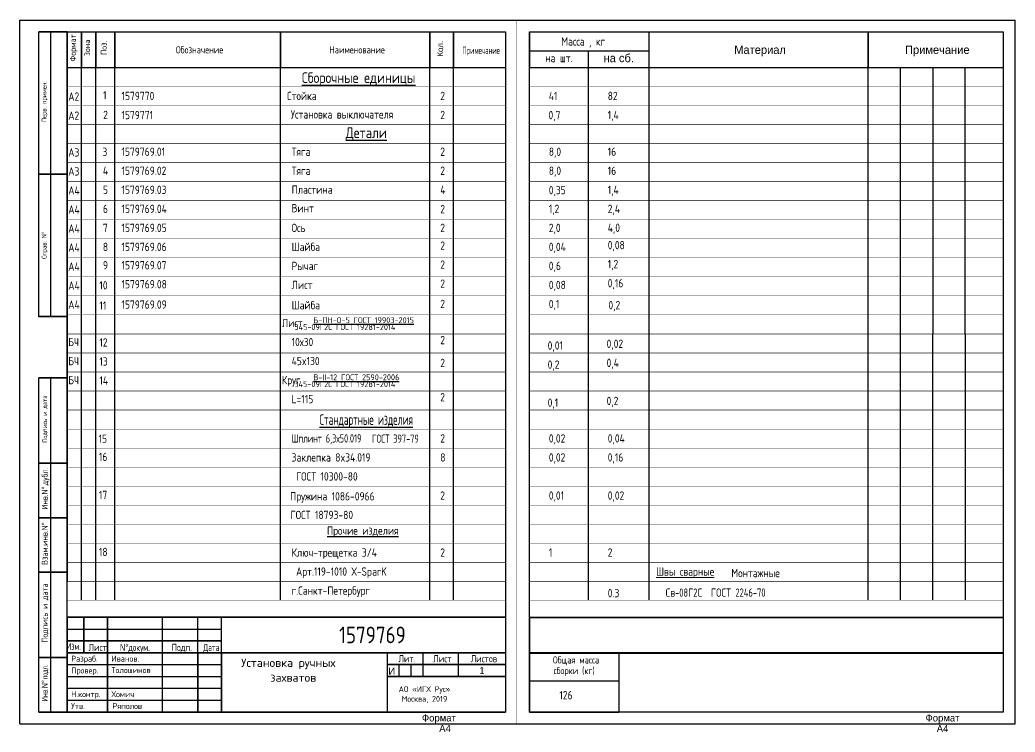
# Model space of a CAD drawing. Header units: millimetres. Extents: x 467 to 39028, y -12467 to 24298.
# Drawn here: x 12388.32 to 12404.85, y -3425.23 to -3413.4 of the extents above; entities that cross this region are included whole.
import ezdxf

# ---------------------------------------------------------------- set-up
doc = ezdxf.new("R2010")
doc.units = ezdxf.units.MM
doc.layers.add('5-Размер', color=114, linetype='Continuous', lineweight=18)
doc.layers.add('Text', color=3, linetype='Continuous')
doc.layers.add('Text @ 1', color=3, linetype='Continuous')
doc.styles.add('Style1', font='romans.shx', dxfattribs={"width": 0.8})
doc.styles.add('TEXTSTYLE_11', font='')
doc.styles.add('TEXTSTYLE_2', font='')
doc.styles.add('TEXTSTYLE_3', font='gdt_____.ttf', dxfattribs={"width": 0.75})
doc.styles.add('TEXTSTYLE_5', font='')
doc.styles.get('TEXTSTYLE_11').set_extended_font_data('GostAproe')
doc.styles.get('TEXTSTYLE_2').set_extended_font_data('symbol_asme')
doc.styles.get('TEXTSTYLE_5').set_extended_font_data('GostAproe')

msp = doc.modelspace()

# ---------------------------------------------------------------- linework, layer by layer
at = {"layer": 'Text', "color": 7, "linetype": 'Continuous'}
for p, q in [((12388.318, -3425.096), (12388.318, -3413.403)), ((12388.318, -3413.403), (12404.854, -3413.403)), ((12404.854, -3425.096), (12404.854, -3413.403)), ((12388.633, -3418.324), (12388.633, -3413.599)), ((12388.633, -3413.599), (12389.106, -3413.599)), ((12388.633, -3418.33), (12388.633, -3413.599)), ((12389.106, -3413.599), (12388.633, -3413.599)), ((12388.83, -3418.324), (12388.83, -3413.599)), ((12388.83, -3418.33), (12388.83, -3413.599)), ((12389.106, -3418.324), (12389.106, -3413.599)), ((12389.106, -3424.899), (12389.106, -3413.599)), ((12389.106, -3413.599), (12396.389, -3413.599)), ((12389.106, -3413.599), (12389.106, -3414.19)), ((12389.342, -3423.042), (12389.342, -3413.599)), ((12389.342, -3413.599), (12389.342, -3414.19)), ((12389.578, -3423.042), (12389.578, -3413.599)), ((12389.578, -3413.599), (12389.578, -3414.19)), ((12389.893, -3423.042), (12389.893, -3413.599)), ((12389.893, -3413.599), (12389.893, -3414.19)), ((12392.649, -3423.042), (12392.649, -3413.599)), ((12392.649, -3413.599), (12392.649, -3414.19)), ((12395.129, -3423.042), (12395.129, -3413.599)), ((12395.129, -3413.599), (12395.129, -3414.19)), ((12395.523, -3423.042), (12395.523, -3413.599)), ((12395.523, -3413.599), (12395.523, -3414.19)), ((12396.389, -3413.599), (12396.389, -3424.899)), ((12396.389, -3413.599), (12396.389, -3414.19)), ((12396.783, -3424.899), (12396.783, -3413.599)), ((12396.783, -3413.599), (12404.657, -3413.599)), ((12396.783, -3413.599), (12396.783, -3414.19)), ((12398.769, -3413.599), (12398.769, -3414.19)), ((12398.77, -3413.599), (12398.77, -3423.042)), ((12402.412, -3423.042), (12402.412, -3413.6)), ((12402.413, -3413.599), (12402.413, -3414.19)), ((12404.657, -3413.599), (12404.657, -3424.899)), ((12404.657, -3413.599), (12404.657, -3414.19)), ((12397.767, -3423.042), (12397.768, -3413.91)), ((12389.106, -3414.19), (12389.106, -3422.727)), ((12389.106, -3414.19), (12396.389, -3414.19)), ((12396.783, -3414.19), (12404.657, -3414.19)), ((12402.951, -3423.042), (12402.95, -3414.189)), ((12403.489, -3423.042), (12403.493, -3414.188)), ((12404.028, -3423.042), (12404.025, -3414.187)), ((12404.657, -3414.19), (12404.657, -3422.727)), ((12389.105, -3415.962), (12388.632, -3415.962)), ((12388.633, -3415.962), (12389.106, -3415.962)), ((12388.633, -3418.324), (12389.106, -3418.324)), ((12389.106, -3418.33), (12388.633, -3418.33)), ((12388.633, -3424.899), (12388.633, -3419.347)), ((12388.633, -3419.347), (12389.106, -3419.347)), ((12388.633, -3424.899), (12388.633, -3419.347)), ((12389.106, -3419.347), (12388.633, -3419.347)), ((12388.83, -3424.899), (12388.83, -3419.347)), ((12388.83, -3424.899), (12388.83, -3419.347)), ((12389.106, -3424.899), (12389.106, -3419.347)), ((12388.633, -3420.765), (12389.106, -3420.765)), ((12389.106, -3420.765), (12388.633, -3420.765)), ((12388.633, -3421.67), (12389.106, -3421.67)), ((12389.106, -3421.67), (12388.633, -3421.67)), ((12388.633, -3422.576), (12389.106, -3422.576)), ((12389.106, -3422.576), (12388.633, -3422.576)), ((12389.106, -3423.324), (12396.389, -3423.324)), ((12389.106, -3423.324), (12389.106, -3424.899)), ((12396.389, -3423.324), (12389.106, -3423.324)), ((12389.381, -3423.324), (12389.381, -3423.914)), ((12389.381, -3423.914), (12389.381, -3423.324)), ((12389.775, -3423.324), (12389.775, -3424.899)), ((12389.775, -3424.899), (12389.775, -3423.324)), ((12390.68, -3423.324), (12390.68, -3424.899)), ((12390.68, -3423.324), (12390.68, -3424.899)), ((12391.271, -3423.324), (12391.271, -3424.899)), ((12391.271, -3423.324), (12391.271, -3424.899)), ((12391.665, -3423.324), (12391.665, -3424.899)), ((12391.665, -3423.324), (12391.665, -3424.899)), ((12396.389, -3423.324), (12396.389, -3424.899)), ((12396.783, -3423.328), (12404.657, -3423.328)), ((12396.783, -3423.328), (12396.783, -3423.919)), ((12404.657, -3423.324), (12396.786, -3423.328)), ((12404.657, -3423.328), (12404.657, -3423.919)), ((12389.106, -3423.521), (12391.665, -3423.521)), ((12389.106, -3423.718), (12391.665, -3423.718)), ((12391.659, -3423.718), (12389.106, -3423.718)), ((12389.106, -3423.914), (12396.389, -3423.914)), ((12396.389, -3423.914), (12389.106, -3423.914)), ((12390.682, -3423.913), (12391.667, -3423.913)), ((12390.682, -3423.913), (12390.682, -3424.897)), ((12391.273, -3423.913), (12391.273, -3424.897)), ((12391.667, -3423.913), (12391.667, -3424.897)), ((12394.421, -3423.914), (12394.421, -3424.899)), ((12394.421, -3423.914), (12394.421, -3424.899)), ((12395.011, -3423.914), (12395.011, -3424.308)), ((12395.011, -3423.914), (12395.011, -3424.308)), ((12395.602, -3423.914), (12395.602, -3424.308)), ((12395.602, -3423.914), (12395.602, -3424.308)), ((12404.657, -3423.914), (12396.779, -3423.912)), ((12396.783, -3423.919), (12404.657, -3423.919)), ((12396.786, -3423.915), (12398.268, -3423.915)), ((12396.786, -3423.915), (12396.786, -3424.899)), ((12398.268, -3423.915), (12398.268, -3424.899)), ((12388.633, -3423.993), (12389.106, -3423.993)), ((12389.106, -3423.993), (12388.633, -3423.993)), ((12389.106, -3424.111), (12391.665, -3424.111)), ((12396.389, -3424.111), (12394.417, -3424.111)), ((12394.421, -3424.111), (12396.389, -3424.111)), ((12394.617, -3424.111), (12394.617, -3424.308)), ((12394.617, -3424.111), (12394.617, -3424.308)), ((12394.814, -3424.111), (12394.814, -3424.308)), ((12394.814, -3424.111), (12394.814, -3424.308)), ((12389.106, -3424.308), (12391.665, -3424.308)), ((12396.389, -3424.308), (12394.417, -3424.308)), ((12394.421, -3424.308), (12396.389, -3424.308)), ((12396.786, -3424.379), (12398.268, -3424.379)), ((12389.106, -3424.505), (12391.665, -3424.505)), ((12389.106, -3424.702), (12391.665, -3424.702)), ((12388.633, -3424.899), (12389.106, -3424.899)), ((12396.389, -3424.899), (12388.633, -3424.899)), ((12389.106, -3424.899), (12396.389, -3424.899)), ((12396.786, -3424.899), (12398.268, -3424.899)), ((12404.657, -3424.899), (12396.79, -3424.903)), ((12404.657, -3424.899), (12397.373, -3424.899)), ((12388.318, -3425.096), (12404.854, -3425.096))]:
    msp.add_line(p, q, dxfattribs=at)
for points, const_width in [([(12396.574, -3413.403), (12396.574, -3425.096)], 0.00787), ([(12389.106, -3413.599), (12396.389, -3413.599)], 0.0197), ([(12404.657, -3413.599), (12396.783, -3413.599)], 0.0197), ([(12396.783, -3413.914), (12398.768, -3413.915)], 0.0197), ([(12389.106, -3414.19), (12396.389, -3414.19)], 0.0197), ([(12396.783, -3414.19), (12404.657, -3414.19)], 0.0197), ([(12389.106, -3414.506), (12396.389, -3414.506)], 0.00787), ([(12396.783, -3414.506), (12404.657, -3414.506)], 0.00787), ([(12389.106, -3414.822), (12396.389, -3414.822)], 0.00787), ([(12396.783, -3414.822), (12404.657, -3414.822)], 0.00787), ([(12389.106, -3415.139), (12396.389, -3415.139)], 0.00787), ([(12396.783, -3415.139), (12404.657, -3415.139)], 0.00787), ([(12389.106, -3415.455), (12396.389, -3415.455)], 0.00787), ([(12396.783, -3415.455), (12404.657, -3415.455)], 0.00787), ([(12389.106, -3415.771), (12396.389, -3415.771)], 0.00787), ([(12396.783, -3415.771), (12404.657, -3415.771)], 0.00787), ([(12389.106, -3416.087), (12396.389, -3416.087)], 0.00787), ([(12396.783, -3416.087), (12404.657, -3416.087)], 0.00787), ([(12389.106, -3416.403), (12396.389, -3416.403)], 0.00787), ([(12396.783, -3416.403), (12404.657, -3416.403)], 0.00787), ([(12389.106, -3416.72), (12396.389, -3416.72)], 0.00787), ([(12396.783, -3416.72), (12404.657, -3416.72)], 0.00787), ([(12389.106, -3417.036), (12396.389, -3417.036)], 0.00787), ([(12396.783, -3417.036), (12404.657, -3417.036)], 0.00787), ([(12389.106, -3417.352), (12396.389, -3417.352)], 0.00787), ([(12396.783, -3417.352), (12404.657, -3417.352)], 0.00787), ([(12389.106, -3417.668), (12396.389, -3417.668)], 0.00787), ([(12396.783, -3417.668), (12404.657, -3417.668)], 0.00787), ([(12389.106, -3417.984), (12396.389, -3417.984)], 0.00787), ([(12396.783, -3417.984), (12404.657, -3417.984)], 0.00787), ([(12389.106, -3418.301), (12396.389, -3418.301)], 0.00787), ([(12396.783, -3418.301), (12404.657, -3418.301)], 0.00787), ([(12389.106, -3418.617), (12396.389, -3418.617)], 0.00787), ([(12396.783, -3418.617), (12404.657, -3418.617)], 0.00787), ([(12389.106, -3418.933), (12396.389, -3418.933)], 0.00787), ([(12396.783, -3418.933), (12404.657, -3418.933)], 0.00787), ([(12389.106, -3419.249), (12396.389, -3419.249)], 0.00787), ([(12396.783, -3419.249), (12404.657, -3419.249)], 0.00787), ([(12389.106, -3419.565), (12396.389, -3419.565)], 0.00787), ([(12396.783, -3419.565), (12404.657, -3419.565)], 0.00787), ([(12389.106, -3419.881), (12396.389, -3419.881)], 0.00787), ([(12396.783, -3419.881), (12404.657, -3419.881)], 0.00787), ([(12389.106, -3420.198), (12396.389, -3420.198)], 0.00787), ([(12396.783, -3420.198), (12404.657, -3420.198)], 0.00787), ([(12389.106, -3420.514), (12396.389, -3420.514)], 0.00787), ([(12396.783, -3420.514), (12404.657, -3420.514)], 0.00787), ([(12389.106, -3420.83), (12396.389, -3420.83)], 0.00787), ([(12396.783, -3420.83), (12404.657, -3420.83)], 0.00787), ([(12389.106, -3421.146), (12396.389, -3421.146)], 0.00787), ([(12396.783, -3421.146), (12404.657, -3421.146)], 0.00787), ([(12389.106, -3421.462), (12396.389, -3421.462)], 0.00787), ([(12396.783, -3421.462), (12404.657, -3421.462)], 0.00787), ([(12389.106, -3421.779), (12396.389, -3421.779)], 0.00787), ([(12396.783, -3421.779), (12404.657, -3421.779)], 0.00787), ([(12389.106, -3422.095), (12396.389, -3422.095)], 0.00787), ([(12396.783, -3422.095), (12404.657, -3422.095)], 0.00787), ([(12389.106, -3422.411), (12396.389, -3422.411)], 0.00787), ([(12389.106, -3422.411), (12396.389, -3422.411)], 0.00787), ([(12396.783, -3422.411), (12404.657, -3422.411)], 0.00787), ([(12389.106, -3422.727), (12396.389, -3422.727)], 0.00787), ([(12396.783, -3422.727), (12404.657, -3422.727)], 0.00787), ([(12389.106, -3423.042), (12396.389, -3423.042)], 0.00787), ([(12396.783, -3423.042), (12404.657, -3423.042)], 0.00787)]:
    msp.add_lwpolyline(points, dxfattribs=dict(at, const_width=const_width))

# ---------------------------------------------------------------- texts
at = {"layer": '5-Размер', "color": 7, "linetype": 'Continuous', "char_height": 0.1378, "attachment_point": 1, "line_spacing_factor": 0.9, "style": 'Style1'}
for s, insert, width in [('{\\LШвы сварные}', (12398.888, -3422.496), 2.95076), ('Монтажные', (12400.139, -3422.521), 2.95076), ('0.3', (12398.085, -3422.855), 3.32848), ('Св{\\Fcs_gost2304|c238;-08}Г{\\Fcs_gost2304|c238;2}С  ГОСТ {\\Fcs_gost2304|c238;2246-70}', (12399.047, -3422.846), 2.95076)]:
    msp.add_mtext(s, dxfattribs=dict(at, insert=insert, width=width))
at = {"layer": 'Text', "color": 7, "linetype": 'Continuous', "style": 'Style1'}
for s, height, width, p in [('А2', 0.1378, 0.8, (12389.122, -3414.741)), ('1', 0.138, 0.8, (12389.7, -3414.72)), ('1579770', 0.1378, 0.8, (12390.006, -3414.731)), ('Стойка', 0.1378, 0.8, (12392.756, -3414.731)), ('2', 0.138, 0.8, (12395.303, -3414.731)), ('41', 0.1378, 0.8, (12397.106, -3414.731)), ('82', 0.1378, 0.8, (12398.085, -3414.731)), ('А2', 0.1378, 0.8, (12389.122, -3415.058)), ('2', 0.138, 0.8, (12389.701, -3415.047)), ('1579771', 0.1378, 0.8, (12390.006, -3415.049)), ('Установка выключателя', 0.1378, 0.8, (12392.82, -3415.038)), ('2', 0.138, 0.8, (12395.303, -3415.047)), ('0,7', 0.1378, 0.8, (12397.101, -3415.05)), ('1,4', 0.1378, 0.8, (12398.085, -3415.047)), ('А3', 0.1378, 0.8, (12389.122, -3415.669)), ('3', 0.138, 0.8, (12389.689, -3415.66)), ('1579769.01', 0.1378, 0.8, (12390.006, -3415.658)), ('Тяга', 0.1378, 0.8, (12392.833, -3415.658)), ('2', 0.138, 0.8, (12395.303, -3415.658)), ('8,0', 0.1378, 0.8, (12397.106, -3415.658)), ('16', 0.1378, 0.8, (12398.085, -3415.658)), ('А3', 0.1378, 0.8, (12389.122, -3415.985)), ('4', 0.138, 0.8, (12389.697, -3415.974)), ('1579769.02', 0.1378, 0.8, (12390.006, -3415.974)), ('Тяга', 0.1378, 0.8, (12392.833, -3415.974)), ('2', 0.138, 0.8, (12395.303, -3415.974)), ('8,0', 0.1378, 0.8, (12397.106, -3415.974)), ('16', 0.1378, 0.8, (12398.085, -3415.974)), ('А4', 0.1378, 0.8, (12389.122, -3416.301)), ('5', 0.138, 0.8, (12389.697, -3416.291)), ('1579769.03', 0.1378, 0.8, (12390.006, -3416.291)), ('Пластина', 0.1378, 0.8, (12392.833, -3416.288)), ('4', 0.138, 0.8, (12395.303, -3416.291)), ('0,35', 0.1378, 0.8, (12397.106, -3416.296)), ('1,4', 0.1378, 0.8, (12398.085, -3416.291)), ('А4', 0.1378, 0.8, (12389.122, -3416.618)), ('6', 0.138, 0.8, (12389.697, -3416.607)), ('1579769.04', 0.1378, 0.8, (12390.006, -3416.607)), ('Винт', 0.1378, 0.8, (12392.833, -3416.596)), ('2', 0.138, 0.8, (12395.303, -3416.612)), ('1,2', 0.1378, 0.8, (12397.106, -3416.607)), ('2,4', 0.1378, 0.8, (12398.085, -3416.607)), ('А4', 0.1378, 0.8, (12389.122, -3416.934)), ('7', 0.138, 0.8, (12389.697, -3416.923)), ('1579769.05', 0.1378, 0.8, (12390.006, -3416.923)), ('Ось', 0.1378, 0.8, (12392.833, -3416.923)), ('2', 0.138, 0.8, (12395.303, -3416.923)), ('2,0', 0.1378, 0.8, (12397.106, -3416.923)), ('4,0', 0.1378, 0.8, (12398.085, -3416.922)), ('А4', 0.1378, 0.8, (12389.122, -3417.25)), ('8', 0.138, 0.8, (12389.697, -3417.239)), ('1579769.06', 0.1378, 0.8, (12390.006, -3417.239)), ('Шайба', 0.1378, 0.8, (12392.833, -3417.239)), ('2', 0.138, 0.8, (12395.303, -3417.218)), ('0,04', 0.1378, 0.8, (12397.106, -3417.239)), ('0,08', 0.1378, 0.8, (12398.085, -3417.21)), ('А4', 0.1378, 0.8, (12389.122, -3417.566)), ('9', 0.138, 0.8, (12389.697, -3417.544)), ('1579769.07', 0.1378, 0.8, (12390.006, -3417.544)), ('Рычаг', 0.1378, 0.8, (12392.833, -3417.555)), ('2', 0.138, 0.8, (12395.303, -3417.534)), ('0,6', 0.1378, 0.8, (12397.106, -3417.555)), ('1,2', 0.1378, 0.8, (12398.085, -3417.526)), ('0,16', 0.1378, 0.8, (12398.085, -3417.843)), ('А4', 0.1378, 0.8, (12389.122, -3417.882)), ('10', 0.1378, 0.8, (12389.639, -3417.878)), ('1579769.08', 0.1378, 0.8, (12390.006, -3417.86)), ('Лист', 0.1378, 0.8, (12392.833, -3417.872)), ('2', 0.138, 0.8, (12395.303, -3417.85)), ('0,08', 0.1378, 0.8, (12397.106, -3417.872)), ('А4', 0.1378, 0.8, (12389.122, -3418.199)), ('11', 0.1378, 0.8, (12389.639, -3418.215)), ('1579769.09', 0.1378, 0.8, (12390.006, -3418.197)), ('Шайба', 0.1378, 0.8, (12392.833, -3418.208)), ('2', 0.138, 0.8, (12395.303, -3418.187)), ('0,1', 0.1378, 0.8, (12397.106, -3418.188)), ('0,2', 0.1378, 0.8, (12398.097, -3418.207)), ('Лист', 0.1378, 0.8, (12392.671, -3418.504)), ('БЧ', 0.1378, 0.8, (12389.122, -3418.82)), ('12', 0.1378, 0.8, (12389.639, -3418.827)), ('10х30', 0.1378, 0.8, (12392.833, -3418.82)), ('2', 0.138, 0.8, (12395.303, -3418.788)), ('0,01', 0.1378, 0.8, (12397.087, -3418.878)), ('0,02', 0.1378, 0.8, (12398.066, -3418.849)), ('БЧ', 0.1378, 0.8, (12389.122, -3419.136)), ('13', 0.1378, 0.8, (12389.639, -3419.143)), ('45x130', 0.1378, 0.8, (12392.833, -3419.136)), ('2', 0.138, 0.8, (12395.303, -3419.167)), ('0,4', 0.1378, 0.8, (12398.066, -3419.166)), ('0,2', 0.1378, 0.8, (12397.087, -3419.195)), ('БЧ', 0.1378, 0.8, (12389.122, -3419.452)), ('14', 0.1378, 0.8, (12389.639, -3419.459)), ('Круг', 0.1378, 0.8, (12392.671, -3419.453)), ('L=115', 0.1378, 0.8, (12392.833, -3419.769)), ('2', 0.138, 0.8, (12395.303, -3419.736)), ('0,1', 0.1378, 0.8, (12397.087, -3419.827)), ('0,2', 0.1378, 0.8, (12398.066, -3419.798)), ('15', 0.1378, 0.8, (12389.626, -3420.426)), ('Шплинт 6,3х50.019 ', 0.1378, 0.6, (12392.833, -3420.422)), (' ГОСТ 397-79', 0.1378, 0.6, (12394.106, -3420.426)), ('2', 0.138, 0.8, (12395.303, -3420.422)), ('0,02', 0.1378, 0.8, (12397.106, -3420.422)), ('0,04', 0.1378, 0.8, (12398.085, -3420.422)), ('16', 0.1378, 0.8, (12389.631, -3420.728)), ('Заклепка 8x34.019 ', 0.1378, 0.8, (12392.833, -3420.738)), ('8', 0.138, 0.8, (12395.303, -3420.738)), ('0,02', 0.1378, 0.8, (12397.106, -3420.738)), ('0,16', 0.1378, 0.8, (12398.085, -3420.738)), (' ГОСТ 10300-80', 0.1378, 0.8, (12392.833, -3421.054)), ('17', 0.1378, 0.8, (12389.631, -3421.361)), ('Пружина 1086-0966', 0.1378, 0.8, (12392.809, -3421.384)), ('2', 0.138, 0.8, (12395.303, -3421.371)), ('0,01', 0.1378, 0.8, (12397.106, -3421.371)), ('0,02', 0.1378, 0.8, (12398.085, -3421.371)), ('ГОСТ 18793-80', 0.1378, 0.8, (12392.814, -3421.693)), ('18', 0.1378, 0.8, (12389.631, -3422.308)), ('Ключ-трещетка 3/4 ', 0.1378, 0.8, (12392.833, -3422.318)), ('2', 0.138, 0.8, (12395.303, -3422.318)), ('1', 0.138, 0.8, (12397.106, -3422.318)), ('2', 0.138, 0.8, (12398.085, -3422.318)), (' Арт.119-1010 Х-SparK', 0.1378, 0.8, (12392.833, -3422.634)), ('г.Санкт-Петербург', 0.1378, 0.8, (12392.833, -3422.95)), ('126', 0.1378, 0.8, (12397.282, -3424.689))]:
    msp.add_text(s, height=height, dxfattribs=dict(at, width=width)).set_placement(p)
for s, p in [('Установка ручных', (12391.995, -3424.15)), ('захватов', (12392.48, -3424.396))]:
    msp.add_text(s, height=0.1378, dxfattribs=at).set_placement(p)
at = {"layer": 'Text', "color": 7, "style": 'TEXTSTYLE_2'}
for s, p in [('Формат', (12394.998, -3425.056)), ('А4', (12395.285, -3425.233))]:
    msp.add_text(s, height=0.1181, dxfattribs=at).set_placement(p)
at = {"layer": 'Text', "color": 7, "linetype": 'Continuous', "attachment_point": 2, "rotation": 90, "line_spacing_factor": 0.9}
for s, insert, char_height, width, style in [(' Формат ', (12389.15, -3413.895), 0.0984, 0.97041, 'Style1'), (' Зона ', (12389.386, -3413.895), 0.0984, 0.97041, 'Style1'), (' Поз. ', (12389.662, -3413.895), 0.0984, 0.97041, 'Style1'), (' Кол. ', (12395.252, -3413.895), 0.0984, 0.57825, 'TEXTSTYLE_2'), (' Подпись и дата ', (12388.692, -3420.056), 0.07874, 1.39395, 'TEXTSTYLE_5'), (' Инв.N\\fgdt;{\\fgdt;~}\\fGost_A_proe;{\\ftxt.shx;\\W0.166667;\\H0.098425; }дубл.', (12388.682, -3421.218), 0.09843, 1.29132, 'TEXTSTYLE_5'), (' Взам.инв.N\\fgdt;{\\fgdt;~}', (12388.682, -3422.131), 0.09843, 1.2662, 'TEXTSTYLE_5'), (' Подпись и дата ', (12388.682, -3423.285), 0.09843, 1.74243, 'TEXTSTYLE_5'), ('{\\Fgeniso|c204; Инв\\Fgeniso|c0;.}N~{\\ftxt.shx|b0|i0|c0|p0;\\W0.16667; \\fGost_A_proe|b0|i0|c204|p0;\\W0.75;подл\\fGost_A_proe|b0|i0|c0|p0;.}', (12388.682, -3424.446), 0.098425, 1.29132, 'TEXTSTYLE_3')]:
    msp.add_mtext(s, dxfattribs=dict(at, insert=insert, char_height=char_height, width=width, style=style))
at = {"layer": 'Text', "color": 7, "linetype": 'Continuous'}
for s, insert, char_height, width, attachment_point, line_spacing_factor, style in [('           Масса , кг\\Pна шт.', (12397.275, -3413.688), 0.1378, 3.86257, 2, 1.2, 'Style1'), (' Обозначение ', (12391.271, -3413.836), 0.11811, 1.69414, 2, 0.9, 'Style1'), (' Наименование ', (12393.889, -3413.836), 0.11811, 1.69414, 2, 0.9, 'Style1'), (' Материал', (12400.591, -3413.826), 0.1378, 1.49422, 2, 0.9, 'TEXTSTYLE_2'), (' Примечание ', (12403.535, -3413.826), 0.1378, 1.84947, 2, 0.9, 'TEXTSTYLE_2'), (' \\Pна сб.', (12398.268, -3413.688), 0.1378, 0.82785, 2, 1.2, 'TEXTSTYLE_2'), ('{\\LСборочные единицы}', (12393.946, -3414.27), 0.17717, 2.75714, 2, 0.9, 'Style1'), ('{\\LДетали}', (12394.073, -3415.185), 0.1772, 2.75714, 2, 0.9, 'Style1'), ('1', (12399.969, -3415.458), 0.000394, 0.000338, 1, 0.9, 'TEXTSTYLE_2'), ('{\\H0.71429x;\\W0.8;\\LБ-ПН-О-5 ГОСТ 19903-2015}', (12393.195, -3418.339), 0.1378, 2.92835, 1, 0.9, 'Style1'), ('      \\H0.0984251969;{\\W0.8;345-09Г2С ГОСТ 19281-2014}', (12392.441, -3418.454), 0.1378, 2.92835, 1, 0.9, 'Style1'), ('2', (12399.969, -3418.62), 0.000394, 0.000508, 1, 0.9, 'TEXTSTYLE_2'), ('{\\H0.71429x;\\LВ-II-12 ГОСТ 2590-2006}', (12393.195, -3419.288), 0.1378, 2.92835, 1, 0.9, 'Style1'), ('      \\H0.0984251969;{\\W0.8;345-09Г2С ГОСТ 19281-2014}', (12392.441, -3419.402), 0.1378, 2.92835, 1, 0.9, 'Style1'), ('{\\W0.6;\\LСтандартные изделия}', (12394.073, -3419.951), 0.17717, 2.75714, 2, 0.9, 'Style1'), ('{\\LПрочие изделия}', (12393.421, -3421.816), 0.1378, 2.95076, 1, 0.9, 'Style1'), ('1579769', (12394.175, -3423.481), 0.2756, 2.75591, 2, 0.9, 'Style1'), ('  {\\W0.6;Изм}. ', (12389.149, -3423.749), 0.11811, 1.69414, 2, 0.9, 'Style1'), (' Лист ', (12389.578, -3423.767), 0.1181, 1.69414, 2, 0.9, 'Style1'), ('{\\fgdt;N}{\\fgdt;~}\\fGost_A_proe;докум.', (12390.228, -3423.767), 0.11811, 1.69414, 2, 0.9, 'Style1'), (' Подп. ', (12390.976, -3423.767), 0.1181, 1.69414, 2, 0.9, 'Style1'), (' {\\W0.6;Дата }', (12391.468, -3423.767), 0.11811, 1.69414, 2, 0.9, 'Style1'), (' Разраб. ', (12389.108, -3423.964), 0.0984, 0.90813, 1, 0.9, 'Style1'), (' Иванов. ', (12389.777, -3423.964), 0.0984, 0.90813, 1, 0.9, 'Style1'), (' Лит. ', (12394.716, -3423.954), 0.1181, 1.69414, 2, 0.9, 'Style1'), (' Лист ', (12395.306, -3423.954), 0.1181, 1.69414, 2, 0.9, 'Style1'), (' Листов ', (12395.995, -3423.954), 0.1181, 1.69414, 2, 0.9, 'Style1'), (' Общая масса \\Pсборки (кг)', (12397.527, -3423.975), 0.11811, 1.69414, 2, 0.9, 'Style1'), (' Толошинов ', (12389.775, -3424.154), 0.09843, 0.90813, 1, 0.9, 'Style1'), ('1', (12395.995, -3424.151), 0.118, 0.13472, 2, 0.9, 'TEXTSTYLE_2'), (' Провер. ', (12389.108, -3424.16), 0.0984, 0.90813, 1, 0.9, 'Style1'), ('И', (12394.497, -3424.161), 0.118, 0.13472, 2, 0.9, 'TEXTSTYLE_2'), (' H.контр.', (12389.108, -3424.554), 0.0984, 0.90813, 1, 0.9, 'Style1'), (' Хомич ', (12389.777, -3424.554), 0.0984, 0.90813, 1, 0.9, 'Style1'), (' Утв.', (12389.108, -3424.751), 0.0984, 0.90813, 1, 0.9, 'Style1'), ('Ряполов ', (12389.856, -3424.751), 0.0984, 0.90813, 1, 0.9, 'Style1'), ('Формат А4', (12403.648, -3424.938), 0.1181, 0.69205, 2, 0.9, 'TEXTSTYLE_2')]:
    msp.add_mtext(s, dxfattribs=dict(at, insert=insert, char_height=char_height, width=width, attachment_point=attachment_point, line_spacing_factor=line_spacing_factor, style=style))
at = {"layer": 'Text', "color": 7, "linetype": 'Continuous', "char_height": 0.07874, "width": 2.2422, "attachment_point": 5, "rotation": 90, "style": 'TEXTSTYLE_5'}
for s, insert in [(' Перв. примен. ', (12388.732, -3414.781)), ('Справ. N\\fgdt;{\\fgdt;~}', (12388.732, -3417.143))]:
    msp.add_mtext(s, dxfattribs=dict(at, insert=insert))
at = {"layer": 'Text', "insert": (12395.04, -3424.611), "char_height": 0.0972, "width": 1.02359, "attachment_point": 5, "style": 'Style1'}
msp.add_mtext('{\\W0.9;АО }«{\\W0.9;ИГХ\\~Рус}»{\\W0.9;\\PМосква, 2019}', dxfattribs=at)
at = {"layer": 'Text @ 1', "color": 7, "linetype": 'Continuous', "insert": (12395.956, -3413.846), "char_height": 0.11811, "width": 1.69414, "attachment_point": 2, "line_spacing_factor": 0.8128, "style": 'TEXTSTYLE_11'}
msp.add_mtext('{\\W0.7; Примечание }', dxfattribs=at)

doc.saveas('drawing.dxf')
